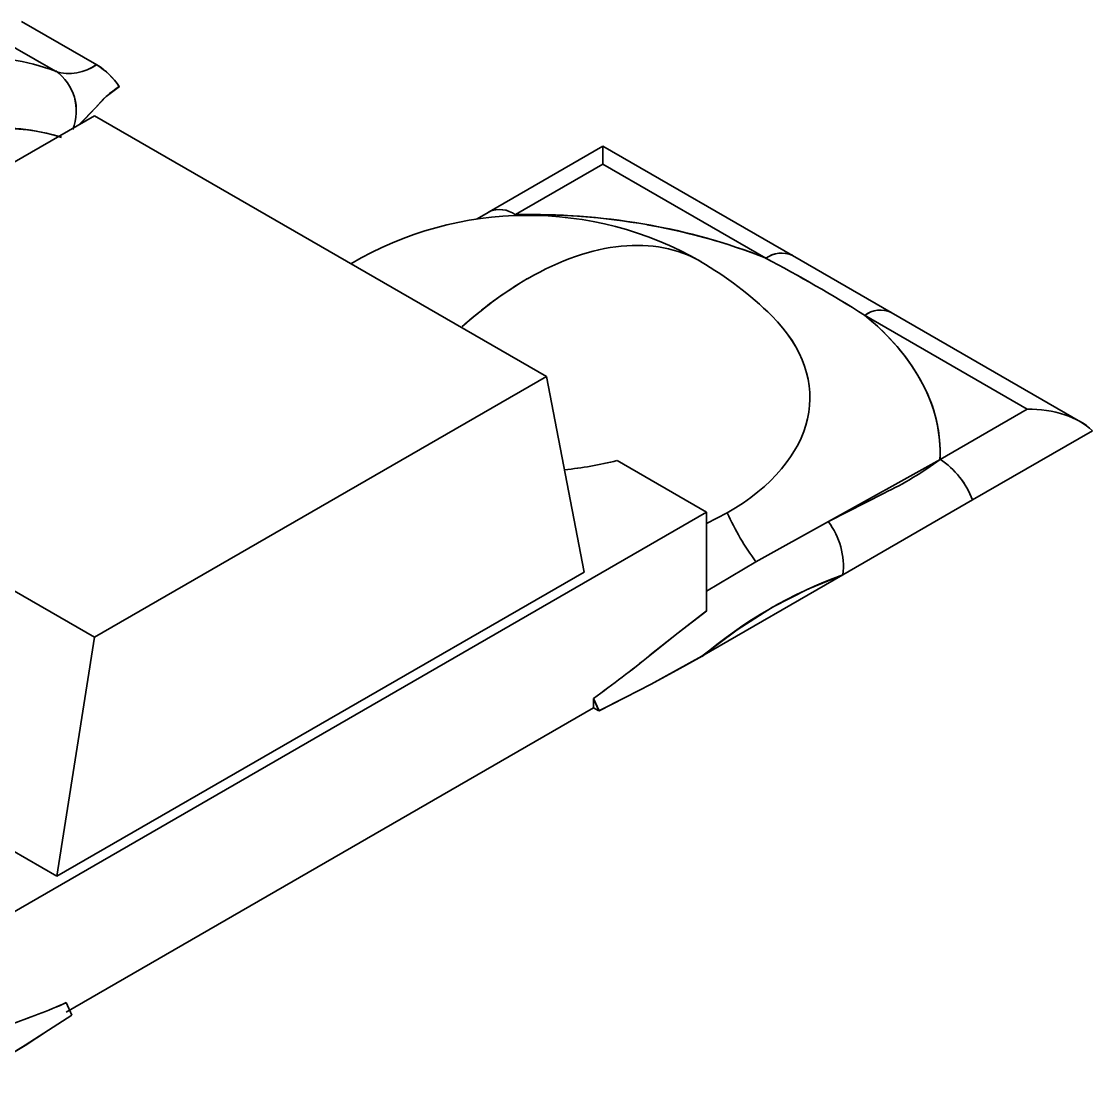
# Model space of a CAD drawing. Extents: x 146 to 1134, y 78 to 926.
# Drawn here: x 804.839 to 806.85, y 829.331 to 831.31 of the extents above; entities that cross this region are included whole.
import ezdxf

# ---------------------------------------------------------------- set-up
doc = ezdxf.new("R2010")
doc.units = 0

msp = doc.modelspace()

# ---------------------------------------------------------------- linework, layer by layer
at = {"color": 7, "lineweight": 35, "ltscale": 0.004084}
for p, q in [((804.839, 831.3096), (804.9805, 831.2279)), ((804.9805, 831.2279), (804.839, 831.3096))]:
    msp.add_line(p, q, dxfattribs=at)
at = {"color": 7, "lineweight": 35, "ltscale": 0.004083}
msp.add_line((804.903, 831.2158), (804.7615, 831.2975), dxfattribs=at)
msp.add_line((804.903, 831.2158), (804.7615, 831.2975), dxfattribs=at)
at = {"color": 7, "lineweight": 35, "ltscale": 0.000782471}
msp.add_line((804.9979, 831.1683), (805.0229, 831.1871), dxfattribs=at)
at = {"color": 7, "lineweight": 35, "ltscale": 0.000717866}
msp.add_line((804.9782, 831.1473), (804.9979, 831.1683), dxfattribs=at)
at = {"color": 7, "lineweight": 35, "ltscale": 0.001082}
msp.add_line((804.9481, 831.1162), (804.9782, 831.1473), dxfattribs=at)
at = {"color": 7, "lineweight": 35, "ltscale": 0.000714822}
msp.add_line((804.9588, 831.1263), (804.9782, 831.1473), dxfattribs=at)
at = {"color": 7, "lineweight": 35, "ltscale": 0.024495}
for p, q in [((804.1277, 830.6425), (804.9762, 831.1324)), ((804.9762, 831.1324), (804.1277, 830.6425)), ((805.8247, 830.6425), (804.9762, 831.1324)), ((804.9762, 831.1324), (805.8247, 830.6425)), ((804.9055, 829.7035), (804.0569, 830.1934)), ((804.0569, 830.1934), (804.9055, 829.7035))]:
    msp.add_line(p, q, dxfattribs=at)
at = {"color": 7, "lineweight": 35, "ltscale": 0.000382104}
msp.add_line((804.9477, 831.1158), (804.9588, 831.1263), dxfattribs=at)
at = {"color": 7, "lineweight": 35, "ltscale": 0.006176}
msp.add_line((805.7169, 830.9515), (805.9308, 831.0751), dxfattribs=at)
at = {"color": 7, "lineweight": 35, "ltscale": 9.91821e-05}
for p, q in [((805.9308, 831.0711), (805.9308, 831.0751)), ((805.9308, 831.0751), (805.9308, 831.0711))]:
    msp.add_line(p, q, dxfattribs=at)
at = {"color": 7, "lineweight": 35, "ltscale": 0.010265}
msp.add_line((805.9308, 831.0751), (806.2864, 830.8698), dxfattribs=at)
at = {"color": 7, "lineweight": 35, "ltscale": 0.000746155}
for p, q in [((805.9308, 831.0711), (805.9308, 831.0413)), ((805.9308, 831.0413), (805.9308, 831.0711))]:
    msp.add_line(p, q, dxfattribs=at)
at = {"color": 7, "lineweight": 35, "ltscale": 0.004733}
for p, q in [((805.9308, 831.0413), (805.7668, 830.9466)), ((805.7668, 830.9466), (805.9308, 831.0413))]:
    msp.add_line(p, q, dxfattribs=at)
at = {"color": 7, "lineweight": 35, "ltscale": 0.008822}
for p, q in [((806.2364, 830.8648), (805.9308, 831.0413)), ((805.9308, 831.0413), (806.2364, 830.8648))]:
    msp.add_line(p, q, dxfattribs=at)
at = {"color": 7, "lineweight": 35, "ltscale": 0.00067851}
msp.add_line((805.6931, 830.938), (805.7167, 830.9514), dxfattribs=at)
at = {"color": 7, "lineweight": 35, "ltscale": 0.005358}
msp.add_line((806.4722, 830.7625), (806.2866, 830.8696), dxfattribs=at)
at = {"color": 7, "lineweight": 35, "ltscale": 0.008821}
for p, q in [((806.7275, 830.5812), (806.422, 830.7577)), ((806.422, 830.7577), (806.7275, 830.5812))]:
    msp.add_line(p, q, dxfattribs=at)
at = {"color": 7, "lineweight": 35, "ltscale": 0.010264}
msp.add_line((806.472, 830.7626), (806.8275, 830.5573), dxfattribs=at)
at = {"color": 7, "lineweight": 35, "ltscale": 0.024494}
for p, q in [((804.1277, 830.6425), (804.9762, 830.1526)), ((804.9762, 830.1526), (804.1277, 830.6425)), ((805.8247, 830.6425), (804.9762, 830.1526)), ((805.8247, 830.6425), (804.9762, 830.1526))]:
    msp.add_line(p, q, dxfattribs=at)
at = {"color": 7, "lineweight": 35, "ltscale": 0.009354}
msp.add_line((805.8954, 830.275), (805.8247, 830.6425), dxfattribs=at)
msp.add_line((805.8954, 830.275), (805.8247, 830.6425), dxfattribs=at)
at = {"color": 7, "lineweight": 35, "ltscale": 0.004731}
for p, q in [((806.5637, 830.4866), (806.7275, 830.5812)), ((806.7275, 830.5812), (806.5637, 830.4866))]:
    msp.add_line(p, q, dxfattribs=at)
at = {"color": 7, "lineweight": 35, "ltscale": 0.0065}
msp.add_line((806.6249, 830.4104), (806.85, 830.5404), dxfattribs=at)
msp.add_line((806.6249, 830.4104), (806.85, 830.5404), dxfattribs=at)
at = {"color": 7, "lineweight": 35, "ltscale": 0.004852}
msp.add_line((806.1252, 830.3873), (805.9572, 830.4844), dxfattribs=at)
msp.add_line((806.1252, 830.3873), (805.9572, 830.4844), dxfattribs=at)
at = {"color": 7, "lineweight": 35, "ltscale": 0.006001}
msp.add_line((806.5637, 830.4866), (806.354, 830.3697), dxfattribs=at)
at = {"color": 7, "lineweight": 35, "ltscale": 0.002946}
msp.add_line((806.459, 830.4232), (806.354, 830.3697), dxfattribs=at)
at = {"color": 7, "lineweight": 35, "ltscale": 0.007032}
msp.add_line((806.3813, 830.2698), (806.6249, 830.4104), dxfattribs=at)
msp.add_line((806.3813, 830.2698), (806.6249, 830.4104), dxfattribs=at)
at = {"color": 7, "lineweight": 35, "ltscale": 0.040825}
msp.add_line((804.7111, 829.5708), (806.1252, 830.3873), dxfattribs=at)
msp.add_line((804.7111, 829.5708), (806.1252, 830.3873), dxfattribs=at)
at = {"color": 7, "lineweight": 35, "ltscale": 0.004631}
for p, q in [((806.1252, 830.3873), (806.1252, 830.2021)), ((806.1252, 830.2021), (806.1252, 830.3873))]:
    msp.add_line(p, q, dxfattribs=at)
at = {"color": 7, "lineweight": 35, "ltscale": 0.001097}
msp.add_line((806.1252, 830.366), (806.1641, 830.3864), dxfattribs=at)
msp.add_line((806.1252, 830.366), (806.1641, 830.3864), dxfattribs=at)
at = {"color": 7, "lineweight": 35, "ltscale": 0.00389}
msp.add_line((806.354, 830.3697), (806.2178, 830.2944), dxfattribs=at)
at = {"color": 7, "lineweight": 35, "ltscale": 0.003888}
msp.add_line((806.354, 830.3697), (806.218, 830.2944), dxfattribs=at)
at = {"color": 7, "lineweight": 35, "ltscale": 0.002695}
msp.add_line((806.218, 830.2944), (806.1252, 830.2394), dxfattribs=at)
at = {"color": 7, "lineweight": 35, "ltscale": 0.002694}
msp.add_line((806.2178, 830.2944), (806.1252, 830.2393), dxfattribs=at)
at = {"color": 7, "lineweight": 35, "ltscale": 0.028578}
msp.add_line((804.9055, 829.7035), (805.8954, 830.275), dxfattribs=at)
msp.add_line((804.9055, 829.7035), (805.8954, 830.275), dxfattribs=at)
at = {"color": 7, "lineweight": 35, "ltscale": 0.007638}
msp.add_line((806.1167, 830.117), (806.3813, 830.2698), dxfattribs=at)
msp.add_line((806.1167, 830.117), (806.3813, 830.2698), dxfattribs=at)
at = {"color": 7, "lineweight": 35, "ltscale": 0.001781}
msp.add_line((806.3813, 830.2698), (806.3153, 830.2429), dxfattribs=at)
at = {"color": 7, "lineweight": 35, "ltscale": 0.001858}
msp.add_line((806.3153, 830.2429), (806.2491, 830.209), dxfattribs=at)
at = {"color": 7, "lineweight": 35, "ltscale": 0.001678}
msp.add_line((806.1252, 830.2021), (806.0722, 830.1609), dxfattribs=at)
at = {"color": 7, "lineweight": 35, "ltscale": 0.001684}
msp.add_line((806.1256, 830.2021), (806.0723, 830.161), dxfattribs=at)
at = {"color": 7, "lineweight": 35, "ltscale": 0.001968}
msp.add_line((806.2491, 830.209), (806.1829, 830.1665), dxfattribs=at)
at = {"color": 7, "lineweight": 35, "ltscale": 0.001699}
msp.add_line((806.0723, 830.161), (806.0191, 830.1187), dxfattribs=at)
at = {"color": 7, "lineweight": 35, "ltscale": 0.001692}
msp.add_line((806.0722, 830.1609), (806.0193, 830.1187), dxfattribs=at)
at = {"color": 7, "lineweight": 35, "ltscale": 0.002067}
msp.add_line((806.1829, 830.1665), (806.1167, 830.117), dxfattribs=at)
at = {"color": 7, "lineweight": 35, "ltscale": 0.011366}
msp.add_line((804.9762, 830.1526), (804.9055, 829.7035), dxfattribs=at)
msp.add_line((804.9762, 830.1526), (804.9055, 829.7035), dxfattribs=at)
at = {"color": 7, "lineweight": 35, "ltscale": 0.002717}
msp.add_line((806.0215, 830.0646), (806.1167, 830.117), dxfattribs=at)
at = {"color": 7, "lineweight": 35, "ltscale": 0.001353}
msp.add_line((806.0695, 830.0905), (806.1168, 830.1169), dxfattribs=at)
at = {"color": 7, "lineweight": 35, "ltscale": 0.001367}
msp.add_line((806.0214, 830.0646), (806.0695, 830.0905), dxfattribs=at)
at = {"color": 7, "lineweight": 35, "ltscale": 0.002757}
msp.add_line((805.9234, 830.014), (806.0214, 830.0646), dxfattribs=at)
at = {"color": 7, "lineweight": 35, "ltscale": 0.001378}
msp.add_line((805.9725, 830.0392), (806.0215, 830.0646), dxfattribs=at)
at = {"color": 7, "lineweight": 35, "ltscale": 0.001383}
msp.add_line((805.9233, 830.014), (805.9725, 830.0392), dxfattribs=at)
at = {"color": 7, "lineweight": 35, "ltscale": 0.028577}
for p, q in [((805.9131, 830.0199), (804.9232, 829.4484)), ((804.9232, 829.4484), (805.9131, 830.0199))]:
    msp.add_line(p, q, dxfattribs=at)
at = {"color": 7, "lineweight": 35, "ltscale": 0.000442505}
msp.add_line((805.9131, 830.0376), (805.9131, 830.0199), dxfattribs=at)
msp.add_line((805.9131, 830.0376), (805.9131, 830.0199), dxfattribs=at)
at = {"color": 7, "lineweight": 35, "ltscale": 0.000643756}
for p, q in [((805.9233, 830.014), (805.9131, 830.0376)), ((805.9131, 830.0376), (805.9234, 830.014)), ((804.9334, 829.4424), (804.9232, 829.466))]:
    msp.add_line(p, q, dxfattribs=at)
at = {"color": 7, "lineweight": 35, "ltscale": 0.000296009}
msp.add_line((805.9131, 830.0199), (805.9233, 830.014), dxfattribs=at)
msp.add_line((805.9131, 830.0199), (805.9233, 830.014), dxfattribs=at)
at = {"color": 7, "lineweight": 35, "ltscale": 0.000642357}
msp.add_line((804.9334, 829.4424), (804.9232, 829.466), dxfattribs=at)
at = {"color": 7, "lineweight": 35, "ltscale": 0.002605}
msp.add_line((804.8458, 829.3859), (804.9334, 829.4424), dxfattribs=at)
at = {"color": 7, "lineweight": 35, "ltscale": 0.001303}
msp.add_line((804.8897, 829.4141), (804.9334, 829.4424), dxfattribs=at)
at = {"color": 7, "lineweight": 35, "ltscale": 0.001307}
for p, q in [((804.8458, 829.3857), (804.8897, 829.4141)), ((804.8014, 829.3584), (804.8458, 829.3859))]:
    msp.add_line(p, q, dxfattribs=at)
at = {"color": 7, "lineweight": 35, "ltscale": 0.002654}
msp.add_line((804.7549, 829.3308), (804.8458, 829.3857), dxfattribs=at)
at = {"color": 7, "lineweight": 35}
for centre, radius, start, end in [((804.9279, 831.3026), 0.0908, 253.9483, 305.0835), ((804.928, 831.3026), 0.0908, 253.9465, 305.0822), ((804.9081, 831.111), 0.1376, 33.5667, 58.2797), ((804.9106, 831.1135), 0.134, 33.2287, 58.601), ((804.8489, 831.1411), 0.0931, 338.3195, 54.1513), ((804.849, 831.1411), 0.0931, 338.2933, 54.1772), ((805.1133, 831.0416), 0.1714, 121.8888, 141.9689), ((804.7974, 830.6998), 0.4092, 73.4373, 109.8364), ((804.8025, 830.7498), 0.3595, 71.9399, 96.7698), ((805.7897, 830.2935), 0.6517, 60.1094, 120.622), ((805.7368, 830.906), 0.0501, 53.4511, 113.8749), ((805.7367, 830.9059), 0.0502, 53.5079, 113.4765), ((805.791, 829.6424), 1.3044, 80.1936, 91.0581), ((805.7999, 829.735), 1.2117, 68.8803, 91.5638), ((805.8339, 829.8618), 1.0808, 68.1383, 80.4577), ((804.8942, 828.3253), 2.8723, 57.8672, 62.1433), ((804.8921, 828.3216), 2.8766, 57.8704, 62.1401), ((806.2665, 830.8242), 0.0501, 66.1378, 126.5676), ((806.2665, 830.8241), 0.0502, 66.5352, 126.5121), ((805.7773, 830.2791), 0.6701, 45.4202, 59.8108), ((806.1637, 830.1886), 0.7394, 120.4164, 132.4001), ((806.1627, 830.19), 0.7377, 120.4063, 132.2447), ((806.4521, 830.717), 0.0501, 66.1379, 126.5676), ((806.4521, 830.7169), 0.0502, 66.5352, 126.5121), ((806.1633, 830.4272), 0.4194, 28.7325, 51.9487), ((806.2906, 830.4983), 0.2733, 357.5475, 28.503), ((806.7282, 830.3502), 0.231, 72.3468, 90.1652), ((806.7294, 830.3578), 0.2234, 72.0409, 90.4707), ((806.7596, 830.4424), 0.1334, 47.3012, 73.1866), ((806.7601, 830.4434), 0.1324, 47.2033, 73.287), ((805.7958, 831.1233), 0.659, 275.4565, 284.1753), ((805.7936, 831.1323), 0.6682, 275.5647, 284.1631), ((806.1855, 830.9959), 0.6345, 295.5263, 306.5924), ((806.479, 830.3569), 0.1552, 20.1574, 56.8854), ((806.479, 830.3569), 0.1552, 20.1566, 56.8815), ((806.6345, 830.6), 0.5167, 204.4307, 216.2705), ((806.6345, 830.6), 0.5167, 204.4307, 216.2704), ((806.2406, 830.2847), 0.1417, 353.9558, 36.8552), ((806.2406, 830.2847), 0.1417, 353.9558, 36.8552), ((806.6753, 829.4607), 0.861, 109.9707, 130.4004), ((804.7083, 831.7242), 2.0727, 305.5392, 309.2342), ((804.7046, 831.7233), 2.0742, 305.6384, 309.3243), ((804.4069, 830.6377), 1.2804, 288.6809, 293.7822), ((804.4059, 830.6418), 1.2847, 288.6737, 293.7452)]:
    msp.add_arc(centre, radius, start, end, dxfattribs=at)
for centre, major_axis, start_param, end_param in [((804.4473, 830.3284), (-0.5, -0.866), 3.226716, 3.818013), ((804.4473, 830.3284), (-0.5, -0.866), 3.226716, 3.818013), ((805.7894, 830.2955), (-0.325, -0.5629), 3.141593, 3.926991), ((805.7894, 830.2955), (-0.325, -0.5629), 3.141593, 3.926991), ((805.7894, 830.6027), (0.53, 0), 5.497787, 6.8092), ((805.7894, 830.6027), (0.53, 0), 5.497787, 6.809266), ((805.7894, 830.4996), (0.7746, 0), 6.254141, 6.89833)]:
    msp.add_ellipse(centre, major_axis=major_axis, ratio=0.57735, start_param=start_param, end_param=end_param, dxfattribs=at)

doc.saveas('drawing.dxf')
